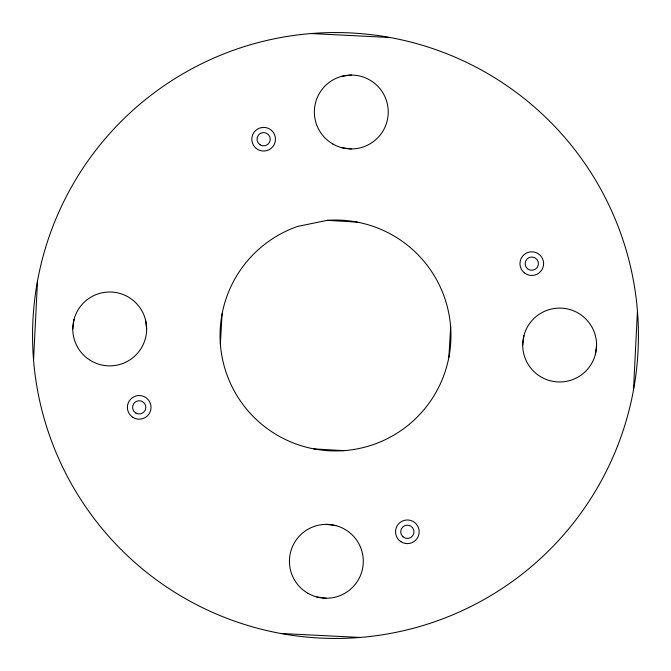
<?xml version="1.0" encoding="UTF-8"?>
<svg xmlns="http://www.w3.org/2000/svg" width="671" height="671" viewBox="0 0 671 671"><rect width="100%" height="100%" fill="white"/><g stroke="black" fill="none" stroke-linecap="round" stroke-linejoin="round"><path stroke-width="1.01" d="M33.55 360L37.501 281.015M633.499 389.985A302.94 302.94 0 0 0 233.684 50.182A302.94 302.94 0 0 0 139.316 566.341A302.94 302.94 0 0 0 633.499 389.985L637.45 311M220.348 343.795L222.126 313.709M448.874 357.291L450.652 327.205M72.77 328.933L74.028 319.371M522.701 345.028L523.959 335.466M595.336 354.59A36.947 36.947 0 0 0 550.086 309.348A36.947 36.947 0 0 0 533.52 371.155A36.947 36.947 0 0 0 595.336 354.59L596.594 345.028M327.205 220.348L297.681 226.421A115.454 115.454 0 0 0 252.623 415.869A115.454 115.454 0 0 0 443.372 376.649A115.454 115.454 0 0 0 327.205 220.348L357.291 222.126M341.74 76.309L351.302 75.043M311 33.55L389.985 37.501M281.015 633.499L360 637.45M313.709 448.874L343.795 450.652M341.74 147.679L351.302 148.937M326.374 524.345L335.936 525.611M316.813 596.98L326.374 598.238M145.397 319.371L146.655 328.933A36.947 36.947 0 0 1 91.239 360.931A36.947 36.947 0 0 1 91.239 296.943A36.947 36.947 0 0 1 146.655 328.933M132.933 417.37A11.818 11.818 0 0 0 151.025 407.775A11.818 11.818 0 0 0 133.672 396.913A11.818 11.818 0 0 0 132.933 417.37M400.931 541.715A11.818 11.818 0 0 0 419.157 532.397A11.818 11.818 0 0 0 401.971 521.266A11.818 11.818 0 0 0 400.931 541.715M524.311 272.803A11.818 11.818 0 0 0 543.46 265.548A11.818 11.818 0 0 0 527.607 252.59A11.818 11.818 0 0 0 524.311 272.803M256.322 148.492A11.818 11.818 0 0 0 275.345 140.91A11.818 11.818 0 0 0 259.274 128.228A11.818 11.818 0 0 0 256.322 148.492M135.877 413.11A6.651 6.651 0 0 0 145.859 407.364A6.651 6.651 0 0 0 135.894 401.594A6.651 6.651 0 0 0 135.877 413.11M403.019 536.834A6.651 6.651 0 0 0 413.89 533.026A6.651 6.651 0 0 0 405.158 525.51A6.651 6.651 0 0 0 403.019 536.834M527.565 268.786A6.651 6.651 0 0 0 538.352 264.735A6.651 6.651 0 0 0 529.453 257.421A6.651 6.651 0 0 0 527.565 268.786M307.897 593.29A36.947 36.947 0 0 0 363.313 561.292A36.947 36.947 0 0 0 307.897 529.302A36.947 36.947 0 0 0 307.897 593.29M332.824 143.988A36.947 36.947 0 0 0 388.241 111.99A36.947 36.947 0 0 0 332.824 80A36.947 36.947 0 0 0 332.824 143.988M260.046 144.802A6.651 6.651 0 0 0 270.287 139.534A6.651 6.651 0 0 0 260.6 133.294A6.651 6.651 0 0 0 260.046 144.802"/></g></svg>
